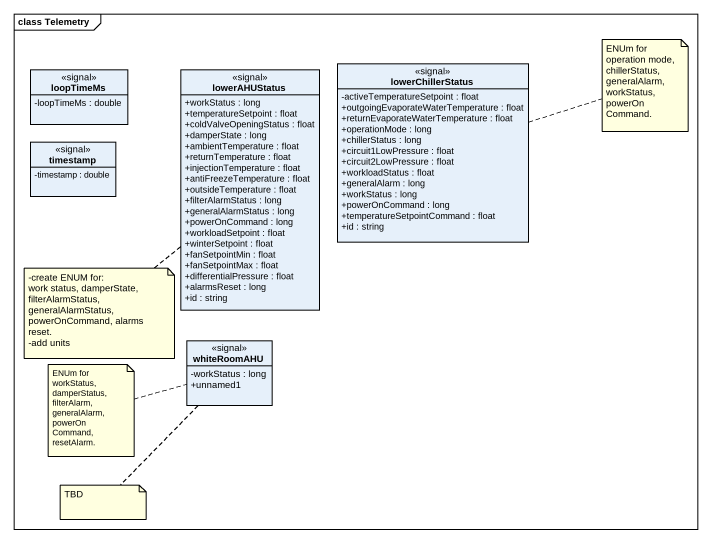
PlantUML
@startuml
mainframe class Telemetry
hide circle
hide empty members
skinparam classAttributeIconSize 0
class loopTimeMs <<signal>> {
  -loopTimeMs : double
}
class lowerAHUStatus <<signal>> {
  +workStatus : long
  +temperatureSetpoint : float
  +coldValveOpeningStatus : float
  +damperState : long
  +ambientTemperature : float
  +returnTemperature : float
  +injectionTemperature : float
  +antiFreezeTemperature : float
  +outsideTemperature : float
  +filterAlarmStatus : long
  +generalAlarmStatus : long
  +powerOnCommand : long
  +workloadSetpoint : float
  +winterSetpoint : float
  +fanSetpointMin : float
  +fanSetpointMax : float
  +differentialPressure : float
  +alarmsReset : long
  +id : string
}
class lowerChillerStatus <<signal>> {
  -activeTemperatureSetpoint : float
  +outgoingEvaporateWaterTemperature : float
  +returnEvaporateWaterTemperature : float
  +operationMode : long
  +chillerStatus : long
  +circuit1LowPressure : float
  +circuit2LowPressure : float
  +workloadStatus : float
  +generalAlarm : long
  +workStatus : long
  +powerOnCommand : long
  +temperatureSetpointCommand : float
  +id : string
}
class timestamp <<signal>> {
  -timestamp : double
}
class whiteRoomAHU <<signal>> {
  -workStatus : long
  +unnamed1
}
note right of lowerChillerStatus : ENUm for operation mode, chillerStatus, generalAlarm, workStatus, powerOnCommand.
note bottom of lowerAHUStatus
  -create ENUM for:
  work status, damperState, filterAlarmStatus, generalAlarmStatus, powerOnCommand, alarms reset.
  -add units
end note
note left of whiteRoomAHU : ENUm for workStatus, damperStatus, filterAlarm, generalAlarm, powerOnCommand, resetAlarm.
note bottom of whiteRoomAHU : TBD
@enduml
